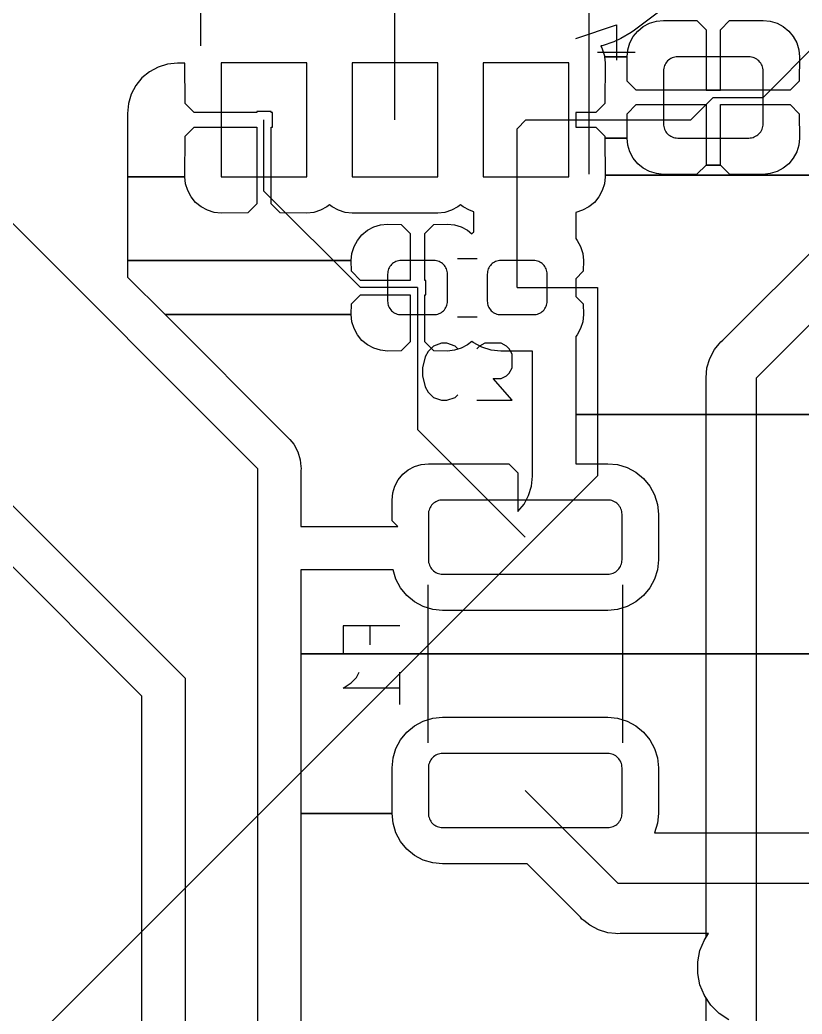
# Model space of a CAD drawing. Extents: x 169 to 33241, y 66 to 35500.
# Drawn here: x 11352 to 16759, y 24479 to 31350 of the extents above; entities that cross this region are included whole.
import ezdxf

# ---------------------------------------------------------------- set-up
doc = ezdxf.new("R2010")
doc.units = 0

msp = doc.modelspace()

# ---------------------------------------------------------------- linework, layer by layer
at = {"layer": 'Layer 1'}
for p, q in [((13944, 30659), (13944, 33140)), ((12602, 31171), (12602, 32651)), ((15287, 30285), (15287, 32651)), ((9744, 31500), (12994, 28250)), ((15841.1, 31459.6), (15599.9, 31278.7)), ((15704.3, 31327), (15751.4, 31341.3)), ((15751.4, 31341.3), (15800.4, 31346.1)), ((15800.4, 31346.1), (16032.4, 31344.9)), ((16032.4, 31344.9), (16094.9, 31282.4)), ((16194.9, 31282.4), (16257.4, 31344.9)), ((16257.4, 31344.9), (16489.4, 31346.1)), ((16489.4, 31346.1), (16538.4, 31341.3)), ((16538.4, 31341.3), (16585.6, 31327)), ((15194, 31221), (15475, 31315)), ((15475, 31315), (15475, 31071)), ((15577.7, 31263.8), (15505.2, 31220.8)), ((15599.9, 31278.7), (15577.7, 31263.8)), ((15591.6, 31234.4), (15622.8, 31272.5)), ((15622.8, 31272.5), (15660.9, 31303.8)), ((15660.9, 31303.8), (15704.3, 31327)), ((16094.9, 31282.4), (16094.9, 30864.4)), ((16194.9, 30864.4), (16194.9, 31282.4)), ((16585.6, 31327), (16629, 31303.8)), ((16629, 31303.8), (16667.1, 31272.5)), ((16667.1, 31272.5), (16698.3, 31234.4)), ((15456.5, 31198.5), (15376.6, 31171.9)), ((15505.2, 31220.8), (15456.5, 31198.5)), ((15568.4, 31191), (15591.6, 31234.4)), ((16489, 30814), (16875, 31200)), ((16698.3, 31234.4), (16721.5, 31191)), ((15344, 31128), (15606, 31128)), ((15376.6, 31171.9), (15367.1, 31169.8)), ((15367.1, 31169.8), (15377.8, 31149.7)), ((15377.8, 31149.7), (15392.1, 31102.6)), ((15549.2, 31094.9), (15554.1, 31143.9)), ((15554.1, 31143.9), (15568.4, 31191)), ((16721.5, 31191), (16735.8, 31143.9)), ((16735.8, 31143.9), (16740.6, 31094.9)), ((15392.1, 31102.6), (15392.9, 31094.9)), ((15392.9, 31094.9), (15549.2, 31094.9)), ((15549.2, 31094.9), (15392.9, 31094.9)), ((15392.9, 31094.9), (15396.9, 31053.5)), ((15550.4, 30926.9), (15549.2, 31094.9)), ((15822.8, 31058.9), (15817, 31051.1)), ((15822.8, 31058.9), (15817, 31051.1)), ((15829.3, 31066.1), (15822.8, 31058.9)), ((15829.3, 31066.1), (15822.8, 31058.9)), ((15836.4, 31072.5), (15829.3, 31066.1)), ((15836.4, 31072.5), (15829.3, 31066.1)), ((15844.2, 31078.3), (15836.4, 31072.5)), ((15844.2, 31078.3), (15836.4, 31072.5)), ((15852.5, 31083.3), (15844.2, 31078.3)), ((15852.5, 31083.3), (15844.2, 31078.3)), ((15861.2, 31087.4), (15852.5, 31083.3)), ((15861.2, 31087.4), (15852.5, 31083.3)), ((15870.3, 31090.6), (15861.2, 31087.4)), ((15870.3, 31090.6), (15861.2, 31087.4)), ((15879.7, 31093), (15870.3, 31090.6)), ((15879.7, 31093), (15870.3, 31090.6)), ((15889.2, 31094.4), (15879.7, 31093)), ((15889.2, 31094.4), (15879.7, 31093)), ((15898.9, 31094.9), (15889.2, 31094.4)), ((15898.9, 31094.9), (15889.2, 31094.4)), ((16391, 31094.9), (15898.9, 31094.9)), ((16391, 31094.9), (15898.9, 31094.9)), ((16400.6, 31094.4), (16391, 31094.9)), ((16400.6, 31094.4), (16391, 31094.9)), ((16410.2, 31093), (16400.6, 31094.4)), ((16410.2, 31093), (16400.6, 31094.4)), ((16419.6, 31090.6), (16410.2, 31093)), ((16419.6, 31090.6), (16410.2, 31093)), ((16428.7, 31087.4), (16419.6, 31090.6)), ((16428.7, 31087.4), (16419.6, 31090.6)), ((16437.4, 31083.3), (16428.7, 31087.4)), ((16437.4, 31083.3), (16428.7, 31087.4)), ((16445.7, 31078.3), (16437.4, 31083.3)), ((16445.7, 31078.3), (16437.4, 31083.3)), ((16453.4, 31072.5), (16445.7, 31078.3)), ((16453.4, 31072.5), (16445.7, 31078.3)), ((16460.6, 31066.1), (16453.4, 31072.5)), ((16460.6, 31066.1), (16453.4, 31072.5)), ((16467.1, 31058.9), (16460.6, 31066.1)), ((16467.1, 31058.9), (16460.6, 31066.1)), ((16472.8, 31051.1), (16467.1, 31058.9)), ((16472.8, 31051.1), (16467.1, 31058.9)), ((16740.6, 31094.9), (16739.4, 30926.9)), ((12247.8, 30991.9), (12195.8, 30949.2)), ((12307.2, 31023.6), (12247.8, 30991.9)), ((12371.6, 31043.2), (12307.2, 31023.6)), ((12441.1, 31050), (12371.6, 31043.2)), ((12493, 31050), (12441.1, 31050)), ((12494.2, 30772.3), (12493, 31050)), ((13334.7, 31053.5), (12744.2, 31053.5)), ((12744.2, 31053.5), (12744.2, 30266.1)), ((13334.7, 31053.5), (12744.2, 31053.5)), ((12744.2, 31053.5), (12744.2, 30266.1)), ((13334.7, 30266.1), (13334.7, 31053.5)), ((13334.7, 30266.1), (13334.7, 31053.5)), ((14240.2, 31053.5), (13649.7, 31053.5)), ((13649.7, 31053.5), (13649.7, 30266.1)), ((14240.2, 31053.5), (13649.7, 31053.5)), ((13649.7, 31053.5), (13649.7, 30266.1)), ((14240.2, 30266.1), (14240.2, 31053.5)), ((14240.2, 30266.1), (14240.2, 31053.5)), ((15145.7, 31053.5), (14555.2, 31053.5)), ((14555.2, 31053.5), (14555.2, 30266.1)), ((15145.7, 31053.5), (14555.2, 31053.5)), ((14555.2, 31053.5), (14555.2, 30266.1)), ((15145.7, 30266.1), (15145.7, 31053.5)), ((15145.7, 30266.1), (15145.7, 31053.5)), ((15396.9, 31053.5), (15395.7, 30772.3)), ((15800.9, 31006.1), (15800.4, 30996.5)), ((15800.9, 31006.1), (15800.4, 30996.5)), ((15800.4, 30996.5), (15800.4, 30632.3)), ((15800.4, 30996.5), (15800.4, 30632.3)), ((15802.3, 31015.7), (15800.9, 31006.1)), ((15802.3, 31015.7), (15800.9, 31006.1)), ((15804.7, 31025), (15802.3, 31015.7)), ((15804.7, 31025), (15802.3, 31015.7)), ((15807.9, 31034.1), (15804.7, 31025)), ((15807.9, 31034.1), (15804.7, 31025)), ((15812.1, 31042.9), (15807.9, 31034.1)), ((15812.1, 31042.9), (15807.9, 31034.1)), ((15817, 31051.1), (15812.1, 31042.9)), ((15817, 31051.1), (15812.1, 31042.9)), ((16477.8, 31042.9), (16472.8, 31051.1)), ((16477.8, 31042.9), (16472.8, 31051.1)), ((16481.9, 31034.1), (16477.8, 31042.9)), ((16481.9, 31034.1), (16477.8, 31042.9)), ((16485.2, 31025), (16481.9, 31034.1)), ((16485.2, 31025), (16481.9, 31034.1)), ((16487.5, 31015.7), (16485.2, 31025)), ((16487.5, 31015.7), (16485.2, 31025)), ((16489, 31006.1), (16487.5, 31015.7)), ((16489, 31006.1), (16487.5, 31015.7)), ((16489.4, 30996.5), (16489, 31006.1)), ((16489.4, 30996.5), (16489, 31006.1)), ((16489.4, 30632.3), (16489.4, 30996.5)), ((16489.4, 30632.3), (16489.4, 30996.5)), ((12195.8, 30949.2), (12153.1, 30897.1)), ((15612.9, 30864.4), (15550.4, 30926.9)), ((16739.4, 30926.9), (16676.9, 30864.4)), ((12153.1, 30897.1), (12121.3, 30837.7)), ((16094.9, 30864.4), (15612.9, 30864.4)), ((16094.9, 30864.4), (16194.9, 30864.4)), ((16194.9, 30864.4), (16094.9, 30864.4)), ((16676.9, 30864.4), (16194.9, 30864.4)), ((12121.3, 30837.7), (12101.8, 30773.3)), ((15990, 30659), (16144, 30814)), ((16144, 30814), (16489, 30814)), ((12101.8, 30773.3), (12094.9, 30703.8)), ((12556.7, 30709.8), (12494.2, 30772.3)), ((13089.4, 30717.7), (12989.4, 30717.7)), ((12989.4, 30717.7), (12989.4, 30709.8)), ((13089.4, 30709.8), (13089.4, 30717.7)), ((15395.7, 30772.3), (15333.2, 30709.8)), ((15550.4, 30701.9), (15612.9, 30764.4)), ((15612.9, 30764.4), (16094.9, 30764.4)), ((16094.9, 30764.4), (16094.9, 30346.4)), ((16194.9, 30346.4), (16194.9, 30764.4)), ((16194.9, 30764.4), (16676.9, 30764.4)), ((16676.9, 30764.4), (16739.4, 30701.9)), ((12094.9, 30703.8), (12094.9, 30266.1)), ((12989.4, 30709.8), (12556.7, 30709.8)), ((13039, 30167), (13039, 30659)), ((13097.3, 30709.8), (13089.4, 30709.8)), ((13097.3, 30609.8), (13097.3, 30709.8)), ((14789, 30598), (14850, 30659)), ((14850, 30659), (15990, 30659)), ((15333.2, 30709.8), (15194.8, 30709.8)), ((15194.8, 30709.8), (15194.9, 30706.3)), ((15194.9, 30706.3), (15194.9, 30609.8)), ((15549.2, 30533.9), (15550.4, 30701.9)), ((16739.4, 30701.9), (16740.6, 30533.9)), ((12494.2, 30547.3), (12556.7, 30609.8)), ((12556.7, 30609.8), (12989.4, 30609.8)), ((12989.4, 30609.8), (12989.4, 30078.6)), ((13089.4, 30078.6), (13089.4, 30609.8)), ((13089.4, 30609.8), (13097.3, 30609.8)), ((14789, 29500), (14789, 30598)), ((15194.9, 30609.8), (15333.2, 30609.8)), ((15333.2, 30609.8), (15395.7, 30547.3)), ((15800.4, 30632.3), (15800.9, 30622.6)), ((15800.4, 30632.3), (15800.9, 30622.6)), ((15800.9, 30622.6), (15802.3, 30613.1)), ((15800.9, 30622.6), (15802.3, 30613.1)), ((15802.3, 30613.1), (15804.7, 30603.7)), ((15802.3, 30613.1), (15804.7, 30603.7)), ((15804.7, 30603.7), (15807.9, 30594.6)), ((15804.7, 30603.7), (15807.9, 30594.6)), ((15807.9, 30594.6), (15812.1, 30585.9)), ((15807.9, 30594.6), (15812.1, 30585.9)), ((15812.1, 30585.9), (15817, 30577.6)), ((15812.1, 30585.9), (15817, 30577.6)), ((15817, 30577.6), (15822.8, 30569.8)), ((15817, 30577.6), (15822.8, 30569.8)), ((16467.1, 30569.8), (16472.8, 30577.6)), ((16467.1, 30569.8), (16472.8, 30577.6)), ((16472.8, 30577.6), (16477.8, 30585.9)), ((16472.8, 30577.6), (16477.8, 30585.9)), ((16477.8, 30585.9), (16481.9, 30594.6)), ((16477.8, 30585.9), (16481.9, 30594.6)), ((16481.9, 30594.6), (16485.2, 30603.7)), ((16481.9, 30594.6), (16485.2, 30603.7)), ((16485.2, 30603.7), (16487.5, 30613.1)), ((16485.2, 30603.7), (16487.5, 30613.1)), ((16487.5, 30613.1), (16489, 30622.6)), ((16487.5, 30613.1), (16489, 30622.6)), ((16489, 30622.6), (16489.4, 30632.3)), ((16489, 30622.6), (16489.4, 30632.3)), ((12492.9, 30266.1), (12494.2, 30547.3)), ((15395.7, 30547.3), (15395.8, 30533.9)), ((15395.8, 30533.9), (15549.2, 30533.9)), ((15549.2, 30533.9), (15395.8, 30533.9)), ((15395.8, 30533.9), (15396.9, 30277.2)), ((15554.1, 30484.8), (15549.2, 30533.9)), ((15822.8, 30569.8), (15829.3, 30562.7)), ((15822.8, 30569.8), (15829.3, 30562.7)), ((15829.3, 30562.7), (15836.4, 30556.2)), ((15829.3, 30562.7), (15836.4, 30556.2)), ((15836.4, 30556.2), (15844.2, 30550.4)), ((15836.4, 30556.2), (15844.2, 30550.4)), ((15844.2, 30550.4), (15852.5, 30545.5)), ((15844.2, 30550.4), (15852.5, 30545.5)), ((15852.5, 30545.5), (15861.2, 30541.4)), ((15852.5, 30545.5), (15861.2, 30541.4)), ((15861.2, 30541.4), (15870.3, 30538.1)), ((15861.2, 30541.4), (15870.3, 30538.1)), ((15870.3, 30538.1), (15879.7, 30535.7)), ((15870.3, 30538.1), (15879.7, 30535.7)), ((15879.7, 30535.7), (15889.2, 30534.3)), ((15879.7, 30535.7), (15889.2, 30534.3)), ((15889.2, 30534.3), (15898.9, 30533.9)), ((15889.2, 30534.3), (15898.9, 30533.9)), ((15898.9, 30533.9), (16391, 30533.9)), ((15898.9, 30533.9), (16391, 30533.9)), ((16391, 30533.9), (16400.6, 30534.3)), ((16391, 30533.9), (16400.6, 30534.3)), ((16400.6, 30534.3), (16410.2, 30535.7)), ((16400.6, 30534.3), (16410.2, 30535.7)), ((16410.2, 30535.7), (16419.6, 30538.1)), ((16410.2, 30535.7), (16419.6, 30538.1)), ((16419.6, 30538.1), (16428.7, 30541.4)), ((16419.6, 30538.1), (16428.7, 30541.4)), ((16428.7, 30541.4), (16437.4, 30545.5)), ((16428.7, 30541.4), (16437.4, 30545.5)), ((16437.4, 30545.5), (16445.7, 30550.4)), ((16437.4, 30545.5), (16445.7, 30550.4)), ((16445.7, 30550.4), (16453.4, 30556.2)), ((16445.7, 30550.4), (16453.4, 30556.2)), ((16453.4, 30556.2), (16460.6, 30562.7)), ((16453.4, 30556.2), (16460.6, 30562.7)), ((16460.6, 30562.7), (16467.1, 30569.8)), ((16460.6, 30562.7), (16467.1, 30569.8)), ((16740.6, 30533.9), (16735.8, 30484.8)), ((15568.4, 30437.7), (15554.1, 30484.8)), ((16735.8, 30484.8), (16721.5, 30437.7)), ((15591.6, 30394.3), (15568.4, 30437.7)), ((15622.8, 30356.2), (15591.6, 30394.3)), ((16698.3, 30394.3), (16667.1, 30356.2)), ((16721.5, 30437.7), (16698.3, 30394.3)), ((15660.9, 30325), (15622.8, 30356.2)), ((15704.3, 30301.8), (15660.9, 30325)), ((15751.4, 30287.5), (15704.3, 30301.8)), ((16094.9, 30346.4), (16032.4, 30283.9)), ((16094.9, 30346.4), (16194.9, 30346.4)), ((16194.9, 30346.4), (16094.9, 30346.4)), ((16257.4, 30283.9), (16194.9, 30346.4)), ((16444, 28877), (17912, 30344)), ((16585.6, 30301.8), (16538.4, 30287.5)), ((16629, 30325), (16585.6, 30301.8)), ((16667.1, 30356.2), (16629, 30325)), ((12094.9, 30266.1), (12492.9, 30266.1)), ((12492.9, 30266.1), (12094.9, 30266.1)), ((12094.9, 30266.1), (12094.9, 29687)), ((12497.8, 30217.1), (12492.9, 30266.1)), ((12744.2, 30266.1), (13334.7, 30266.1)), ((12744.2, 30266.1), (13334.7, 30266.1)), ((13649.7, 30266.1), (14240.2, 30266.1)), ((13649.7, 30266.1), (14240.2, 30266.1)), ((14555.2, 30266.1), (15145.7, 30266.1)), ((14555.2, 30266.1), (15145.7, 30266.1)), ((15396.9, 30266.1), (15392.1, 30217.1)), ((15396.9, 30277.2), (17229.2, 30277.2)), ((17229.2, 30277.2), (15396.9, 30277.2)), ((15396.9, 30277.2), (15396.9, 30266.1)), ((15800.4, 30282.6), (15751.4, 30287.5)), ((16032.4, 30283.9), (15800.4, 30282.6)), ((16489.4, 30282.6), (16257.4, 30283.9)), ((16538.4, 30287.5), (16489.4, 30282.6)), ((12512.1, 30170), (12497.8, 30217.1)), ((12535.3, 30126.6), (12512.1, 30170)), ((13707, 29500), (13039, 30167)), ((15377.8, 30170), (15354.6, 30126.6)), ((15392.1, 30217.1), (15377.8, 30170)), ((16210.7, 29135.6), (17249.6, 30174.6)), ((12566.5, 30088.5), (12535.3, 30126.6)), ((15354.6, 30126.6), (15323.4, 30088.5)), ((12604.6, 30057.3), (12566.5, 30088.5)), ((12648, 30034.1), (12604.6, 30057.3)), ((12695.1, 30019.8), (12648, 30034.1)), ((12989.4, 30078.6), (12926.9, 30016.1)), ((13151.9, 30016.1), (13089.4, 30078.6)), ((13430.8, 30034.1), (13383.7, 30019.8)), ((13474.3, 30057.3), (13430.8, 30034.1)), ((13492.2, 30072), (13474.3, 30057.3)), ((13510.1, 30057.3), (13492.2, 30072)), ((13553.5, 30034.1), (13510.1, 30057.3)), ((13600.7, 30019.8), (13553.5, 30034.1)), ((14336.3, 30034.1), (14289.2, 30019.8)), ((14379.8, 30057.3), (14336.3, 30034.1)), ((14397.7, 30072), (14379.8, 30057.3)), ((14415.6, 30057.3), (14397.7, 30072)), ((14459, 30034.1), (14415.6, 30057.3)), ((14490.2, 30024.6), (14459, 30034.1)), ((15241.9, 30034.1), (15194.9, 30019.8)), ((15285.3, 30057.3), (15241.9, 30034.1)), ((15323.4, 30088.5), (15285.3, 30057.3)), ((12744.2, 30014.9), (12695.1, 30019.8)), ((12926.9, 30016.1), (12744.2, 30014.9)), ((13334.7, 30014.9), (13151.9, 30016.1)), ((13383.7, 30019.8), (13334.7, 30014.9)), ((13649.7, 30014.9), (13600.7, 30019.8)), ((14240.2, 30014.9), (13649.7, 30014.9)), ((14289.2, 30019.8), (14240.2, 30014.9)), ((14490.2, 29883.1), (14490.2, 30024.6)), ((15194.9, 30019.8), (15194.9, 29838.8)), ((13716.1, 29864.6), (13754.2, 29895.9)), ((13754.2, 29895.9), (13797.6, 29919.1)), ((13797.6, 29919.1), (13844.7, 29933.4)), ((13844.7, 29933.4), (13893.8, 29938.2)), ((13893.8, 29938.2), (13987.9, 29937)), ((13987.9, 29937), (14050.4, 29874.5)), ((14150.4, 29874.5), (14212.9, 29937)), ((14212.9, 29937), (14307.1, 29938.2)), ((14307.1, 29938.2), (14356.2, 29933.4)), ((14356.2, 29933.4), (14403.3, 29919.1)), ((14403.3, 29919.1), (14446.7, 29895.9)), ((14446.7, 29895.9), (14475.3, 29872.4)), ((13661.7, 29783.1), (13684.9, 29826.6)), ((13684.9, 29826.6), (13716.1, 29864.6)), ((14050.4, 29874.5), (14050.4, 29550)), ((14150.4, 29550), (14150.4, 29874.5)), ((14475.3, 29872.4), (14484.7, 29880.1)), ((14484.7, 29880.1), (14490.2, 29883.1)), ((15194.9, 29838.8), (15205, 29826.6)), ((15205, 29826.6), (15228.2, 29783.1)), ((13647.4, 29736), (13661.7, 29783.1)), ((15228.2, 29783.1), (15242.5, 29736)), ((12094.9, 29687), (13642.5, 29687)), ((13642.5, 29687), (12094.9, 29687)), ((12094.9, 29687), (12094.9, 29573.2)), ((13642.5, 29687), (13647.4, 29736)), ((13643.8, 29612.5), (13642.5, 29687)), ((13969, 29685.2), (13960.1, 29683)), ((13969, 29685.2), (13960.1, 29683)), ((13978.1, 29686.6), (13969, 29685.2)), ((13978.1, 29686.6), (13969, 29685.2)), ((13987.3, 29687), (13978.1, 29686.6)), ((13987.3, 29687), (13978.1, 29686.6)), ((14213.6, 29687), (13987.3, 29687)), ((14213.6, 29687), (13987.3, 29687)), ((14222.8, 29686.6), (14213.6, 29687)), ((14222.8, 29686.6), (14213.6, 29687)), ((14231.9, 29685.2), (14222.8, 29686.6)), ((14231.9, 29685.2), (14222.8, 29686.6)), ((14240.8, 29683), (14231.9, 29685.2)), ((14240.8, 29683), (14231.9, 29685.2)), ((14377, 29700), (14512, 29700)), ((14658, 29685.2), (14649.1, 29683)), ((14658, 29685.2), (14649.1, 29683)), ((14667.1, 29686.6), (14658, 29685.2)), ((14667.1, 29686.6), (14658, 29685.2)), ((14676.2, 29687), (14667.1, 29686.6)), ((14676.2, 29687), (14667.1, 29686.6)), ((14902.6, 29687), (14676.2, 29687)), ((14902.6, 29687), (14676.2, 29687)), ((14911.8, 29686.6), (14902.6, 29687)), ((14911.8, 29686.6), (14902.6, 29687)), ((14920.9, 29685.2), (14911.8, 29686.6)), ((14920.9, 29685.2), (14911.8, 29686.6)), ((14929.8, 29683), (14920.9, 29685.2)), ((14929.8, 29683), (14920.9, 29685.2)), ((15242.5, 29736), (15247.3, 29687)), ((15247.3, 29687), (15246.1, 29612.5)), ((13897.8, 29620.6), (13895.6, 29611.7)), ((13897.8, 29620.6), (13895.6, 29611.7)), ((13900.9, 29629.3), (13897.8, 29620.6)), ((13900.9, 29629.3), (13897.8, 29620.6)), ((13904.8, 29637.6), (13900.9, 29629.3)), ((13904.8, 29637.6), (13900.9, 29629.3)), ((13909.5, 29645.5), (13904.8, 29637.6)), ((13909.5, 29645.5), (13904.8, 29637.6)), ((13915, 29652.8), (13909.5, 29645.5)), ((13915, 29652.8), (13909.5, 29645.5)), ((13921.1, 29659.6), (13915, 29652.8)), ((13921.1, 29659.6), (13915, 29652.8)), ((13927.9, 29665.8), (13921.1, 29659.6)), ((13927.9, 29665.8), (13921.1, 29659.6)), ((13935.3, 29671.2), (13927.9, 29665.8)), ((13935.3, 29671.2), (13927.9, 29665.8)), ((13943.2, 29676), (13935.3, 29671.2)), ((13943.2, 29676), (13935.3, 29671.2)), ((13951.5, 29679.9), (13943.2, 29676)), ((13951.5, 29679.9), (13943.2, 29676)), ((13960.1, 29683), (13951.5, 29679.9)), ((13960.1, 29683), (13951.5, 29679.9)), ((14249.4, 29679.9), (14240.8, 29683)), ((14249.4, 29679.9), (14240.8, 29683)), ((14257.7, 29676), (14249.4, 29679.9)), ((14257.7, 29676), (14249.4, 29679.9)), ((14265.6, 29671.2), (14257.7, 29676)), ((14265.6, 29671.2), (14257.7, 29676)), ((14273, 29665.8), (14265.6, 29671.2)), ((14273, 29665.8), (14265.6, 29671.2)), ((14279.8, 29659.6), (14273, 29665.8)), ((14279.8, 29659.6), (14273, 29665.8)), ((14285.9, 29652.8), (14279.8, 29659.6)), ((14285.9, 29652.8), (14279.8, 29659.6)), ((14291.4, 29645.5), (14285.9, 29652.8)), ((14291.4, 29645.5), (14285.9, 29652.8)), ((14296.1, 29637.6), (14291.4, 29645.5)), ((14296.1, 29637.6), (14291.4, 29645.5)), ((14300, 29629.3), (14296.1, 29637.6)), ((14300, 29629.3), (14296.1, 29637.6)), ((14303.1, 29620.6), (14300, 29629.3)), ((14303.1, 29620.6), (14300, 29629.3)), ((14305.3, 29611.7), (14303.1, 29620.6)), ((14305.3, 29611.7), (14303.1, 29620.6)), ((14586.8, 29620.6), (14584.5, 29611.7)), ((14586.8, 29620.6), (14584.5, 29611.7)), ((14589.9, 29629.3), (14586.8, 29620.6)), ((14589.9, 29629.3), (14586.8, 29620.6)), ((14593.8, 29637.6), (14589.9, 29629.3)), ((14593.8, 29637.6), (14589.9, 29629.3)), ((14598.5, 29645.5), (14593.8, 29637.6)), ((14598.5, 29645.5), (14593.8, 29637.6)), ((14604, 29652.8), (14598.5, 29645.5)), ((14604, 29652.8), (14598.5, 29645.5)), ((14610.1, 29659.6), (14604, 29652.8)), ((14610.1, 29659.6), (14604, 29652.8)), ((14616.9, 29665.8), (14610.1, 29659.6)), ((14616.9, 29665.8), (14610.1, 29659.6)), ((14624.3, 29671.2), (14616.9, 29665.8)), ((14624.3, 29671.2), (14616.9, 29665.8)), ((14632.2, 29676), (14624.3, 29671.2)), ((14632.2, 29676), (14624.3, 29671.2)), ((14640.5, 29679.9), (14632.2, 29676)), ((14640.5, 29679.9), (14632.2, 29676)), ((14649.1, 29683), (14640.5, 29679.9)), ((14649.1, 29683), (14640.5, 29679.9)), ((14938.4, 29679.9), (14929.8, 29683)), ((14938.4, 29679.9), (14929.8, 29683)), ((14946.7, 29676), (14938.4, 29679.9)), ((14946.7, 29676), (14938.4, 29679.9)), ((14954.6, 29671.2), (14946.7, 29676)), ((14954.6, 29671.2), (14946.7, 29676)), ((14961.9, 29665.8), (14954.6, 29671.2)), ((14961.9, 29665.8), (14954.6, 29671.2)), ((14968.7, 29659.6), (14961.9, 29665.8)), ((14968.7, 29659.6), (14961.9, 29665.8)), ((14974.9, 29652.8), (14968.7, 29659.6)), ((14974.9, 29652.8), (14968.7, 29659.6)), ((14980.4, 29645.5), (14974.9, 29652.8)), ((14980.4, 29645.5), (14974.9, 29652.8)), ((14985.1, 29637.6), (14980.4, 29645.5)), ((14985.1, 29637.6), (14980.4, 29645.5)), ((14989, 29629.3), (14985.1, 29637.6)), ((14989, 29629.3), (14985.1, 29637.6)), ((14992.1, 29620.6), (14989, 29629.3)), ((14992.1, 29620.6), (14989, 29629.3)), ((14994.3, 29611.7), (14992.1, 29620.6)), ((14994.3, 29611.7), (14992.1, 29620.6)), ((12094.9, 29573.2), (12355.1, 29313)), ((13706.3, 29550), (13643.8, 29612.5)), ((14050.4, 29550), (13706.3, 29550)), ((13894.2, 29602.7), (13893.8, 29593.5)), ((13894.2, 29602.7), (13893.8, 29593.5)), ((13893.8, 29593.5), (13893.8, 29406.5)), ((13893.8, 29593.5), (13893.8, 29406.5)), ((13895.6, 29611.7), (13894.2, 29602.7)), ((13895.6, 29611.7), (13894.2, 29602.7)), ((14158.3, 29550), (14150.4, 29550)), ((14158.3, 29450), (14158.3, 29550)), ((14306.7, 29602.7), (14305.3, 29611.7)), ((14306.7, 29602.7), (14305.3, 29611.7)), ((14307.1, 29593.5), (14306.7, 29602.7)), ((14307.1, 29593.5), (14306.7, 29602.7)), ((14307.1, 29406.5), (14307.1, 29593.5)), ((14307.1, 29406.5), (14307.1, 29593.5)), ((14583.2, 29602.7), (14582.7, 29593.5)), ((14583.2, 29602.7), (14582.7, 29593.5)), ((14582.7, 29593.5), (14582.7, 29406.5)), ((14582.7, 29593.5), (14582.7, 29406.5)), ((14584.5, 29611.7), (14583.2, 29602.7)), ((14584.5, 29611.7), (14583.2, 29602.7)), ((14995.7, 29602.7), (14994.3, 29611.7)), ((14995.7, 29602.7), (14994.3, 29611.7)), ((14996.1, 29593.5), (14995.7, 29602.7)), ((14996.1, 29593.5), (14995.7, 29602.7)), ((14996.1, 29406.5), (14996.1, 29593.5)), ((14996.1, 29406.5), (14996.1, 29593.5)), ((15246.1, 29612.5), (15194.9, 29561.3)), ((15194.9, 29561.3), (15194.9, 29438.7)), ((9795, 29500), (12494, 26800)), ((14100, 29500), (13707, 29500)), ((14100, 29500), (14100, 28520)), ((14789, 29500), (15344, 29500)), ((15344, 29500), (15344, 28200)), ((13643.8, 29387.5), (13706.3, 29450)), ((13706.3, 29450), (14050.4, 29450)), ((14050.4, 29450), (14050.4, 29125.5)), ((14150.4, 29125.5), (14150.4, 29450)), ((14150.4, 29450), (14158.3, 29450)), ((15194.9, 29438.7), (15246.1, 29387.5)), ((13642.5, 29313), (13643.8, 29387.5)), ((13893.8, 29406.5), (13894.2, 29397.3)), ((13893.8, 29406.5), (13894.2, 29397.3)), ((13894.2, 29397.3), (13895.6, 29388.3)), ((13894.2, 29397.3), (13895.6, 29388.3)), ((13895.6, 29388.3), (13897.8, 29379.4)), ((13895.6, 29388.3), (13897.8, 29379.4)), ((13897.8, 29379.4), (13900.9, 29370.7)), ((13897.8, 29379.4), (13900.9, 29370.7)), ((13900.9, 29370.7), (13904.8, 29362.4)), ((13900.9, 29370.7), (13904.8, 29362.4)), ((13904.8, 29362.4), (13909.5, 29354.5)), ((13904.8, 29362.4), (13909.5, 29354.5)), ((13909.5, 29354.5), (13915, 29347.2)), ((13909.5, 29354.5), (13915, 29347.2)), ((13915, 29347.2), (13921.1, 29340.4)), ((13915, 29347.2), (13921.1, 29340.4)), ((13921.1, 29340.4), (13927.9, 29334.2)), ((13921.1, 29340.4), (13927.9, 29334.2)), ((14273, 29334.2), (14279.8, 29340.4)), ((14273, 29334.2), (14279.8, 29340.4)), ((14279.8, 29340.4), (14285.9, 29347.2)), ((14279.8, 29340.4), (14285.9, 29347.2)), ((14285.9, 29347.2), (14291.4, 29354.5)), ((14285.9, 29347.2), (14291.4, 29354.5)), ((14291.4, 29354.5), (14296.1, 29362.4)), ((14291.4, 29354.5), (14296.1, 29362.4)), ((14296.1, 29362.4), (14300, 29370.7)), ((14296.1, 29362.4), (14300, 29370.7)), ((14300, 29370.7), (14303.1, 29379.4)), ((14300, 29370.7), (14303.1, 29379.4)), ((14303.1, 29379.4), (14305.3, 29388.3)), ((14303.1, 29379.4), (14305.3, 29388.3)), ((14305.3, 29388.3), (14306.7, 29397.3)), ((14305.3, 29388.3), (14306.7, 29397.3)), ((14306.7, 29397.3), (14307.1, 29406.5)), ((14306.7, 29397.3), (14307.1, 29406.5)), ((14582.7, 29406.5), (14583.2, 29397.3)), ((14582.7, 29406.5), (14583.2, 29397.3)), ((14583.2, 29397.3), (14584.5, 29388.3)), ((14583.2, 29397.3), (14584.5, 29388.3)), ((14584.5, 29388.3), (14586.8, 29379.4)), ((14584.5, 29388.3), (14586.8, 29379.4)), ((14586.8, 29379.4), (14589.9, 29370.7)), ((14586.8, 29379.4), (14589.9, 29370.7)), ((14589.9, 29370.7), (14593.8, 29362.4)), ((14589.9, 29370.7), (14593.8, 29362.4)), ((14593.8, 29362.4), (14598.5, 29354.5)), ((14593.8, 29362.4), (14598.5, 29354.5)), ((14598.5, 29354.5), (14604, 29347.2)), ((14598.5, 29354.5), (14604, 29347.2)), ((14604, 29347.2), (14610.1, 29340.4)), ((14604, 29347.2), (14610.1, 29340.4)), ((14610.1, 29340.4), (14616.9, 29334.2)), ((14610.1, 29340.4), (14616.9, 29334.2)), ((14961.9, 29334.2), (14968.7, 29340.4)), ((14961.9, 29334.2), (14968.7, 29340.4)), ((14968.7, 29340.4), (14974.9, 29347.2)), ((14968.7, 29340.4), (14974.9, 29347.2)), ((14974.9, 29347.2), (14980.4, 29354.5)), ((14974.9, 29347.2), (14980.4, 29354.5)), ((14980.4, 29354.5), (14985.1, 29362.4)), ((14980.4, 29354.5), (14985.1, 29362.4)), ((14985.1, 29362.4), (14989, 29370.7)), ((14985.1, 29362.4), (14989, 29370.7)), ((14989, 29370.7), (14992.1, 29379.4)), ((14989, 29370.7), (14992.1, 29379.4)), ((14992.1, 29379.4), (14994.3, 29388.3)), ((14992.1, 29379.4), (14994.3, 29388.3)), ((14994.3, 29388.3), (14995.7, 29397.3)), ((14994.3, 29388.3), (14995.7, 29397.3)), ((14995.7, 29397.3), (14996.1, 29406.5)), ((14995.7, 29397.3), (14996.1, 29406.5)), ((15246.1, 29387.5), (15247.3, 29313)), ((12355.1, 29313), (13642.5, 29313)), ((13642.5, 29313), (12355.1, 29313)), ((12355.1, 29313), (13196.1, 28472)), ((13647.4, 29264), (13642.5, 29313)), ((13927.9, 29334.2), (13935.3, 29328.8)), ((13927.9, 29334.2), (13935.3, 29328.8)), ((13935.3, 29328.8), (13943.2, 29324)), ((13935.3, 29328.8), (13943.2, 29324)), ((13943.2, 29324), (13951.5, 29320.1)), ((13943.2, 29324), (13951.5, 29320.1)), ((13951.5, 29320.1), (13960.1, 29317)), ((13951.5, 29320.1), (13960.1, 29317)), ((13960.1, 29317), (13969, 29314.8)), ((13960.1, 29317), (13969, 29314.8)), ((13969, 29314.8), (13978.1, 29313.4)), ((13969, 29314.8), (13978.1, 29313.4)), ((13978.1, 29313.4), (13987.3, 29313)), ((13978.1, 29313.4), (13987.3, 29313)), ((13987.3, 29313), (14213.6, 29313)), ((13987.3, 29313), (14213.6, 29313)), ((14213.6, 29313), (14222.8, 29313.4)), ((14213.6, 29313), (14222.8, 29313.4)), ((14222.8, 29313.4), (14231.9, 29314.8)), ((14222.8, 29313.4), (14231.9, 29314.8)), ((14231.9, 29314.8), (14240.8, 29317)), ((14231.9, 29314.8), (14240.8, 29317)), ((14240.8, 29317), (14249.4, 29320.1)), ((14240.8, 29317), (14249.4, 29320.1)), ((14249.4, 29320.1), (14257.7, 29324)), ((14249.4, 29320.1), (14257.7, 29324)), ((14257.7, 29324), (14265.6, 29328.8)), ((14257.7, 29324), (14265.6, 29328.8)), ((14265.6, 29328.8), (14273, 29334.2)), ((14265.6, 29328.8), (14273, 29334.2)), ((14377, 29299), (14512, 29299)), ((14616.9, 29334.2), (14624.3, 29328.8)), ((14616.9, 29334.2), (14624.3, 29328.8)), ((14624.3, 29328.8), (14632.2, 29324)), ((14624.3, 29328.8), (14632.2, 29324)), ((14632.2, 29324), (14640.5, 29320.1)), ((14632.2, 29324), (14640.5, 29320.1)), ((14640.5, 29320.1), (14649.1, 29317)), ((14640.5, 29320.1), (14649.1, 29317)), ((14649.1, 29317), (14658, 29314.8)), ((14649.1, 29317), (14658, 29314.8)), ((14658, 29314.8), (14667.1, 29313.4)), ((14658, 29314.8), (14667.1, 29313.4)), ((14667.1, 29313.4), (14676.2, 29313)), ((14667.1, 29313.4), (14676.2, 29313)), ((14676.2, 29313), (14902.6, 29313)), ((14676.2, 29313), (14902.6, 29313)), ((14902.6, 29313), (14911.8, 29313.4)), ((14902.6, 29313), (14911.8, 29313.4)), ((14911.8, 29313.4), (14920.9, 29314.8)), ((14911.8, 29313.4), (14920.9, 29314.8)), ((14920.9, 29314.8), (14929.8, 29317)), ((14920.9, 29314.8), (14929.8, 29317)), ((14929.8, 29317), (14938.4, 29320.1)), ((14929.8, 29317), (14938.4, 29320.1)), ((14938.4, 29320.1), (14946.7, 29324)), ((14938.4, 29320.1), (14946.7, 29324)), ((14946.7, 29324), (14954.6, 29328.8)), ((14946.7, 29324), (14954.6, 29328.8)), ((14954.6, 29328.8), (14961.9, 29334.2)), ((14954.6, 29328.8), (14961.9, 29334.2)), ((15247.3, 29313), (15242.5, 29264)), ((13661.7, 29216.9), (13647.4, 29264)), ((13684.9, 29173.4), (13661.7, 29216.9)), ((15228.2, 29216.9), (15205, 29173.4)), ((15242.5, 29264), (15228.2, 29216.9)), ((13716.1, 29135.4), (13684.9, 29173.4)), ((13754.2, 29104.1), (13716.1, 29135.4)), ((15205, 29173.4), (15194.9, 29161.2)), ((15194.9, 29161.2), (15194.9, 28623.7)), ((16197.4, 29124.7), (16210.7, 29135.6)), ((13797.6, 29080.9), (13754.2, 29104.1)), ((13844.7, 29066.6), (13797.6, 29080.9)), ((13893.8, 29061.8), (13844.7, 29066.6)), ((14050.4, 29125.5), (13987.9, 29063)), ((14212.9, 29063), (14150.4, 29125.5)), ((14210, 29096), (14173, 29058)), ((14266, 29115), (14210, 29096)), ((14304, 29115), (14266, 29115)), ((14360, 29096), (14304, 29115)), ((14356.2, 29066.6), (14307.1, 29061.8)), ((14403.3, 29080.9), (14356.2, 29066.6)), ((14379, 29077), (14360, 29096)), ((14446.7, 29104.1), (14403.3, 29080.9)), ((14475.3, 29127.6), (14446.7, 29104.1)), ((14484.7, 29119.9), (14475.3, 29127.6)), ((14544.3, 29088), (14484.7, 29119.9)), ((14529, 29096), (14510, 29077)), ((14566, 29115), (14529, 29096)), ((14609, 29068.4), (14544.3, 29088)), ((14679, 29115), (14566, 29115)), ((14676.2, 29061.8), (14609, 29068.4)), ((14716, 29096), (14679, 29115)), ((14735, 29077), (14716, 29096)), ((14754, 29040), (14735, 29077)), ((16121.5, 29011.1), (16153.8, 29071.7)), ((16153.8, 29071.7), (16186.5, 29111.4)), ((16186.5, 29111.4), (16197.4, 29124.7)), ((16186.5, 29111.4), (16186.5, 29111.4)), ((13987.9, 29063), (13893.8, 29061.8)), ((14154, 29021), (14135, 28946)), ((14173, 29058), (14154, 29021)), ((14307.1, 29061.8), (14212.9, 29063)), ((14894.9, 29061.8), (14676.2, 29061.8)), ((14754, 28946), (14754, 29040)), ((14894.9, 28196.2), (14894.9, 29061.8)), ((16101.6, 28945.5), (16121.5, 29011.1)), ((14135, 28946), (14135, 28890)), ((14735, 28908), (14754, 28946)), ((16094.8, 28877.2), (16101.6, 28945.5)), ((12195.7, 26676.5), (9988.79, 28883.4)), ((14135, 28890), (14154, 28815)), ((14754, 28721), (14623, 28871)), ((14623, 28871), (14679, 28871)), ((14679, 28871), (14716, 28890)), ((14716, 28890), (14735, 28908)), ((16096.5, 28860), (16094.8, 28877.2)), ((16096.5, 25012), (16096.5, 28860)), ((16444, 24800), (16444, 28877)), ((14154, 28815), (14173, 28777)), ((14173, 28777), (14210, 28740)), ((14210, 28740), (14266, 28721)), ((14304, 28721), (14360, 28740)), ((14360, 28740), (14379, 28758)), ((14266, 28721), (14304, 28721)), ((14510, 28721), (14754, 28721)), ((15194.9, 28623.7), (17229.2, 28623.7)), ((17229.2, 28623.7), (15194.9, 28623.7)), ((15194.9, 28623.7), (15194.9, 28283.1)), ((14100, 28520), (14844, 27775)), ((13196.1, 28472), (13207.5, 28462.6)), ((13207.5, 28462.6), (13217.9, 28450)), ((13217.9, 28450), (13244.9, 28417)), ((13244.9, 28417), (13272.7, 28365.1)), ((13272.7, 28365.1), (13272.7, 28365.1)), ((13272.7, 28365.1), (13289.8, 28308.7)), ((12994, 28250), (12994, 21500)), ((13289.8, 28308.7), (13294.2, 28264.7)), ((13294.2, 28264.7), (13294.2, 28264.7)), ((13294.2, 28264.7), (13295.6, 28250)), ((13295.6, 28250), (13294.2, 28235.3)), ((13998, 28209.5), (14036.1, 28240.8)), ((14036.1, 28240.8), (14079.5, 28264)), ((14079.5, 28264), (14126.6, 28278.3)), ((14126.6, 28278.3), (14175.6, 28283.1)), ((14175.6, 28283.1), (14732.4, 28281.9)), ((14732.4, 28281.9), (14794.9, 28219.4)), ((15194.9, 28283.1), (15415.8, 28283.1)), ((15415.8, 28283.1), (15484, 28276.4)), ((15484, 28276.4), (15549.6, 28256.5)), ((15549.6, 28256.5), (15610.1, 28224.2)), ((15344, 28200), (11544, 24400)), ((13294.2, 28235.3), (13294.2, 27850)), ((13966.8, 28171.5), (13998, 28209.5)), ((14794.9, 28219.4), (14794.9, 27951.9)), ((14888.1, 28126.7), (14894.9, 28196.2)), ((15610.1, 28224.2), (15663, 28180.7)), ((15663, 28180.7), (15706.5, 28127.7)), ((13929.3, 28080.9), (13943.6, 28128)), ((13943.6, 28128), (13966.8, 28171.5)), ((14868.6, 28062.3), (14888.1, 28126.7)), ((15706.5, 28127.7), (15738.8, 28067.3)), ((13924.4, 28031.9), (13929.3, 28080.9)), ((14836.8, 28002.9), (14868.6, 28062.3)), ((15738.8, 28067.3), (15758.7, 28001.7)), ((13925.6, 27888.5), (13924.4, 28031.9)), ((14183.1, 27971.1), (14179.9, 27962)), ((14183.1, 27971.1), (14179.9, 27962)), ((14187.3, 27979.9), (14183.1, 27971.1)), ((14187.3, 27979.9), (14183.1, 27971.1)), ((14192.2, 27988.1), (14187.3, 27979.9)), ((14192.2, 27988.1), (14187.3, 27979.9)), ((14198, 27995.9), (14192.2, 27988.1)), ((14198, 27995.9), (14192.2, 27988.1)), ((14204.5, 28003.1), (14198, 27995.9)), ((14204.5, 28003.1), (14198, 27995.9)), ((14211.6, 28009.5), (14204.5, 28003.1)), ((14211.6, 28009.5), (14204.5, 28003.1)), ((14219.4, 28015.3), (14211.6, 28009.5)), ((14219.4, 28015.3), (14211.6, 28009.5)), ((14227.7, 28020.3), (14219.4, 28015.3)), ((14227.7, 28020.3), (14219.4, 28015.3)), ((14236.4, 28024.4), (14227.7, 28020.3)), ((14236.4, 28024.4), (14227.7, 28020.3)), ((14245.5, 28027.7), (14236.4, 28024.4)), ((14245.5, 28027.7), (14236.4, 28024.4)), ((14254.9, 28030), (14245.5, 28027.7)), ((14254.9, 28030), (14245.5, 28027.7)), ((14264.4, 28031.4), (14254.9, 28030)), ((14264.4, 28031.4), (14254.9, 28030)), ((14274.1, 28031.9), (14264.4, 28031.4)), ((14274.1, 28031.9), (14264.4, 28031.4)), ((15415.8, 28031.9), (14274.1, 28031.9)), ((15415.8, 28031.9), (14274.1, 28031.9)), ((14794.9, 27951.9), (14836.8, 28002.9)), ((15425.5, 28031.4), (15415.8, 28031.9)), ((15425.5, 28031.4), (15415.8, 28031.9)), ((15435, 28030), (15425.5, 28031.4)), ((15435, 28030), (15425.5, 28031.4)), ((15444.4, 28027.7), (15435, 28030)), ((15444.4, 28027.7), (15435, 28030)), ((15453.5, 28024.4), (15444.4, 28027.7)), ((15453.5, 28024.4), (15444.4, 28027.7)), ((15462.2, 28020.3), (15453.5, 28024.4)), ((15462.2, 28020.3), (15453.5, 28024.4)), ((15470.5, 28015.3), (15462.2, 28020.3)), ((15470.5, 28015.3), (15462.2, 28020.3)), ((15478.2, 28009.5), (15470.5, 28015.3)), ((15478.2, 28009.5), (15470.5, 28015.3)), ((15485.4, 28003.1), (15478.2, 28009.5)), ((15485.4, 28003.1), (15478.2, 28009.5)), ((15491.9, 27995.9), (15485.4, 28003.1)), ((15491.9, 27995.9), (15485.4, 28003.1)), ((15497.6, 27988.1), (15491.9, 27995.9)), ((15497.6, 27988.1), (15491.9, 27995.9)), ((15502.6, 27979.9), (15497.6, 27988.1)), ((15502.6, 27979.9), (15497.6, 27988.1)), ((15506.7, 27971.1), (15502.6, 27979.9)), ((15506.7, 27971.1), (15502.6, 27979.9)), ((15510, 27962), (15506.7, 27971.1)), ((15510, 27962), (15506.7, 27971.1)), ((15758.7, 28001.7), (15765.4, 27933.5)), ((14176.1, 27943.1), (14175.6, 27933.5)), ((14176.1, 27943.1), (14175.6, 27933.5)), ((14175.6, 27933.5), (14175.6, 27618.5)), ((14175.6, 27933.5), (14175.6, 27618.5)), ((14177.5, 27952.7), (14176.1, 27943.1)), ((14177.5, 27952.7), (14176.1, 27943.1)), ((14179.9, 27962), (14177.5, 27952.7)), ((14179.9, 27962), (14177.5, 27952.7)), ((15512.3, 27952.7), (15510, 27962)), ((15512.3, 27952.7), (15510, 27962)), ((15513.8, 27943.1), (15512.3, 27952.7)), ((15513.8, 27943.1), (15512.3, 27952.7)), ((15514.2, 27933.5), (15513.8, 27943.1)), ((15514.2, 27933.5), (15513.8, 27943.1)), ((15514.2, 27618.5), (15514.2, 27933.5)), ((15514.2, 27618.5), (15514.2, 27933.5)), ((15765.4, 27933.5), (15765.4, 27618.5)), ((13294.2, 27850), (13964.1, 27850)), ((13964.1, 27850), (13925.6, 27888.5)), ((14175.6, 27618.5), (14176.1, 27608.9)), ((14175.6, 27618.5), (14176.1, 27608.9)), ((14176.1, 27608.9), (14177.5, 27599.3)), ((14176.1, 27608.9), (14177.5, 27599.3)), ((14177.5, 27599.3), (14179.9, 27589.9)), ((14177.5, 27599.3), (14179.9, 27589.9)), ((14179.9, 27589.9), (14183.1, 27580.8)), ((14179.9, 27589.9), (14183.1, 27580.8)), ((14183.1, 27580.8), (14187.3, 27572.1)), ((14183.1, 27580.8), (14187.3, 27572.1)), ((14187.3, 27572.1), (14192.2, 27563.8)), ((14187.3, 27572.1), (14192.2, 27563.8)), ((14192.2, 27563.8), (14198, 27556.1)), ((14192.2, 27563.8), (14198, 27556.1)), ((14198, 27556.1), (14204.5, 27548.9)), ((14198, 27556.1), (14204.5, 27548.9)), ((15485.4, 27548.9), (15491.9, 27556.1)), ((15485.4, 27548.9), (15491.9, 27556.1)), ((15491.9, 27556.1), (15497.6, 27563.8)), ((15491.9, 27556.1), (15497.6, 27563.8)), ((15497.6, 27563.8), (15502.6, 27572.1)), ((15497.6, 27563.8), (15502.6, 27572.1)), ((15502.6, 27572.1), (15506.7, 27580.8)), ((15502.6, 27572.1), (15506.7, 27580.8)), ((15506.7, 27580.8), (15510, 27589.9)), ((15506.7, 27580.8), (15510, 27589.9)), ((15510, 27589.9), (15512.3, 27599.3)), ((15510, 27589.9), (15512.3, 27599.3)), ((15512.3, 27599.3), (15513.8, 27608.9)), ((15512.3, 27599.3), (15513.8, 27608.9)), ((15513.8, 27608.9), (15514.2, 27618.5)), ((15513.8, 27608.9), (15514.2, 27618.5)), ((15765.4, 27618.5), (15758.7, 27550.3)), ((13931.2, 27550), (13294.2, 27550)), ((13294.2, 27550), (13294.2, 26970.1)), ((13951.1, 27484.7), (13931.2, 27550)), ((13983.4, 27424.3), (13951.1, 27484.7)), ((14204.5, 27548.9), (14211.6, 27542.4)), ((14204.5, 27548.9), (14211.6, 27542.4)), ((14211.6, 27542.4), (14219.4, 27536.7)), ((14211.6, 27542.4), (14219.4, 27536.7)), ((14219.4, 27536.7), (14227.7, 27531.7)), ((14219.4, 27536.7), (14227.7, 27531.7)), ((14227.7, 27531.7), (14236.4, 27527.6)), ((14227.7, 27531.7), (14236.4, 27527.6)), ((14236.4, 27527.6), (14245.5, 27524.3)), ((14236.4, 27527.6), (14245.5, 27524.3)), ((14245.5, 27524.3), (14254.9, 27522)), ((14245.5, 27524.3), (14254.9, 27522)), ((14254.9, 27522), (14264.4, 27520.6)), ((14254.9, 27522), (14264.4, 27520.6)), ((14264.4, 27520.6), (14274.1, 27520.1)), ((14264.4, 27520.6), (14274.1, 27520.1)), ((14274.1, 27520.1), (15415.8, 27520.1)), ((14274.1, 27520.1), (15415.8, 27520.1)), ((15415.8, 27520.1), (15425.5, 27520.6)), ((15415.8, 27520.1), (15425.5, 27520.6)), ((15425.5, 27520.6), (15435, 27522)), ((15425.5, 27520.6), (15435, 27522)), ((15435, 27522), (15444.4, 27524.3)), ((15435, 27522), (15444.4, 27524.3)), ((15444.4, 27524.3), (15453.5, 27527.6)), ((15444.4, 27524.3), (15453.5, 27527.6)), ((15453.5, 27527.6), (15462.2, 27531.7)), ((15453.5, 27527.6), (15462.2, 27531.7)), ((15462.2, 27531.7), (15470.5, 27536.7)), ((15462.2, 27531.7), (15470.5, 27536.7)), ((15470.5, 27536.7), (15478.2, 27542.4)), ((15470.5, 27536.7), (15478.2, 27542.4)), ((15478.2, 27542.4), (15485.4, 27548.9)), ((15478.2, 27542.4), (15485.4, 27548.9)), ((15738.8, 27484.7), (15706.5, 27424.3)), ((15758.7, 27550.3), (15738.8, 27484.7)), ((14026.8, 27371.3), (13983.4, 27424.3)), ((14171, 27445), (14171, 26354)), ((15518, 27445), (15518, 26354)), ((15706.5, 27424.3), (15663, 27371.3)), ((14079.8, 27327.8), (14026.8, 27371.3)), ((15663, 27371.3), (15610.1, 27327.8)), ((14140.3, 27295.5), (14079.8, 27327.8)), ((14205.9, 27275.6), (14140.3, 27295.5)), ((15549.6, 27295.5), (15484, 27275.6)), ((15610.1, 27327.8), (15549.6, 27295.5)), ((14274.1, 27268.9), (14205.9, 27275.6)), ((15415.8, 27268.9), (14274.1, 27268.9)), ((15484, 27275.6), (15415.8, 27268.9)), ((13979, 27162), (13586, 27162)), ((13586, 27162), (13586, 26974)), ((13773, 27031), (13773, 27162)), ((13294.2, 26970.1), (17229.2, 26970.1)), ((17229.2, 26970.1), (13294.2, 26970.1)), ((13294.2, 26970.1), (13294.2, 25866.5)), ((12494, 26800), (12494, 21500)), ((13642, 26768), (13679, 26806)), ((13679, 26806), (13698, 26843)), ((13979, 26618), (13979, 26843)), ((13586, 26731), (13642, 26768)), ((13979, 26731), (13586, 26731)), ((12195.7, 21514.7), (12195.7, 26676.5)), ((14140.3, 26504.5), (14205.9, 26524.4)), ((14205.9, 26524.4), (14274.1, 26531.1)), ((14274.1, 26531.1), (15415.8, 26531.1)), ((15415.8, 26531.1), (15484, 26524.4)), ((15484, 26524.4), (15549.6, 26504.5)), ((14026.8, 26428.7), (14079.8, 26472.2)), ((14079.8, 26472.2), (14140.3, 26504.5)), ((15549.6, 26504.5), (15610.1, 26472.2)), ((15610.1, 26472.2), (15663, 26428.7)), ((13983.4, 26375.7), (14026.8, 26428.7)), ((15663, 26428.7), (15706.5, 26375.7)), ((13951.1, 26315.3), (13983.4, 26375.7)), ((15706.5, 26375.7), (15738.8, 26315.3)), ((13924.4, 26181.5), (13931.2, 26249.7)), ((13931.2, 26249.7), (13951.1, 26315.3)), ((14204.5, 26251.1), (14198, 26243.9)), ((14204.5, 26251.1), (14198, 26243.9)), ((14211.6, 26257.6), (14204.5, 26251.1)), ((14211.6, 26257.6), (14204.5, 26251.1)), ((14219.4, 26263.3), (14211.6, 26257.6)), ((14219.4, 26263.3), (14211.6, 26257.6)), ((14227.7, 26268.3), (14219.4, 26263.3)), ((14227.7, 26268.3), (14219.4, 26263.3)), ((14236.4, 26272.4), (14227.7, 26268.3)), ((14236.4, 26272.4), (14227.7, 26268.3)), ((14245.5, 26275.7), (14236.4, 26272.4)), ((14245.5, 26275.7), (14236.4, 26272.4)), ((14254.9, 26278), (14245.5, 26275.7)), ((14254.9, 26278), (14245.5, 26275.7)), ((14264.4, 26279.4), (14254.9, 26278)), ((14264.4, 26279.4), (14254.9, 26278)), ((14274.1, 26279.9), (14264.4, 26279.4)), ((14274.1, 26279.9), (14264.4, 26279.4)), ((15415.8, 26279.9), (14274.1, 26279.9)), ((15415.8, 26279.9), (14274.1, 26279.9)), ((15425.5, 26279.4), (15415.8, 26279.9)), ((15425.5, 26279.4), (15415.8, 26279.9)), ((15435, 26278), (15425.5, 26279.4)), ((15435, 26278), (15425.5, 26279.4)), ((15444.4, 26275.7), (15435, 26278)), ((15444.4, 26275.7), (15435, 26278)), ((15453.5, 26272.4), (15444.4, 26275.7)), ((15453.5, 26272.4), (15444.4, 26275.7)), ((15462.2, 26268.3), (15453.5, 26272.4)), ((15462.2, 26268.3), (15453.5, 26272.4)), ((15470.5, 26263.3), (15462.2, 26268.3)), ((15470.5, 26263.3), (15462.2, 26268.3)), ((15478.2, 26257.6), (15470.5, 26263.3)), ((15478.2, 26257.6), (15470.5, 26263.3)), ((15485.4, 26251.1), (15478.2, 26257.6)), ((15485.4, 26251.1), (15478.2, 26257.6)), ((15491.9, 26243.9), (15485.4, 26251.1)), ((15491.9, 26243.9), (15485.4, 26251.1)), ((15738.8, 26315.3), (15758.7, 26249.7)), ((15758.7, 26249.7), (15765.4, 26181.5)), ((13924.4, 25866.5), (13924.4, 26181.5)), ((14176.1, 26191.1), (14175.6, 26181.5)), ((14176.1, 26191.1), (14175.6, 26181.5)), ((14175.6, 26181.5), (14175.6, 25866.5)), ((14175.6, 26181.5), (14175.6, 25866.5)), ((14177.5, 26200.7), (14176.1, 26191.1)), ((14177.5, 26200.7), (14176.1, 26191.1)), ((14179.9, 26210.1), (14177.5, 26200.7)), ((14179.9, 26210.1), (14177.5, 26200.7)), ((14183.1, 26219.2), (14179.9, 26210.1)), ((14183.1, 26219.2), (14179.9, 26210.1)), ((14187.3, 26227.9), (14183.1, 26219.2)), ((14187.3, 26227.9), (14183.1, 26219.2)), ((14192.2, 26236.2), (14187.3, 26227.9)), ((14192.2, 26236.2), (14187.3, 26227.9)), ((14198, 26243.9), (14192.2, 26236.2)), ((14198, 26243.9), (14192.2, 26236.2)), ((15497.6, 26236.2), (15491.9, 26243.9)), ((15497.6, 26236.2), (15491.9, 26243.9)), ((15502.6, 26227.9), (15497.6, 26236.2)), ((15502.6, 26227.9), (15497.6, 26236.2)), ((15506.7, 26219.2), (15502.6, 26227.9)), ((15506.7, 26219.2), (15502.6, 26227.9)), ((15510, 26210.1), (15506.7, 26219.2)), ((15510, 26210.1), (15506.7, 26219.2)), ((15512.3, 26200.7), (15510, 26210.1)), ((15512.3, 26200.7), (15510, 26210.1)), ((15513.8, 26191.1), (15512.3, 26200.7)), ((15513.8, 26191.1), (15512.3, 26200.7)), ((15514.2, 26181.5), (15513.8, 26191.1)), ((15514.2, 26181.5), (15513.8, 26191.1)), ((15514.2, 25866.5), (15514.2, 26181.5)), ((15514.2, 25866.5), (15514.2, 26181.5)), ((15765.4, 26181.5), (15765.4, 25866.5)), ((14844, 26024), (15485, 25383)), ((13294.2, 25866.5), (13924.4, 25866.5)), ((13924.4, 25866.5), (13294.2, 25866.5)), ((13294.2, 25866.5), (13294.2, 23978.6)), ((13931.2, 25798.3), (13924.4, 25866.5)), ((14175.6, 25866.5), (14176.1, 25856.9)), ((14175.6, 25866.5), (14176.1, 25856.9)), ((14176.1, 25856.9), (14177.5, 25847.3)), ((14176.1, 25856.9), (14177.5, 25847.3)), ((14177.5, 25847.3), (14179.9, 25838)), ((14177.5, 25847.3), (14179.9, 25838)), ((14179.9, 25838), (14183.1, 25828.9)), ((14179.9, 25838), (14183.1, 25828.9)), ((15506.7, 25828.9), (15510, 25838)), ((15506.7, 25828.9), (15510, 25838)), ((15510, 25838), (15512.3, 25847.3)), ((15510, 25838), (15512.3, 25847.3)), ((15512.3, 25847.3), (15513.8, 25856.9)), ((15512.3, 25847.3), (15513.8, 25856.9)), ((15513.8, 25856.9), (15514.2, 25866.5)), ((15513.8, 25856.9), (15514.2, 25866.5)), ((15765.4, 25866.5), (15758.7, 25798.3)), ((13951.1, 25732.7), (13931.2, 25798.3)), ((14183.1, 25828.9), (14187.3, 25820.1)), ((14183.1, 25828.9), (14187.3, 25820.1)), ((14187.3, 25820.1), (14192.2, 25811.9)), ((14187.3, 25820.1), (14192.2, 25811.9)), ((14192.2, 25811.9), (14198, 25804.1)), ((14192.2, 25811.9), (14198, 25804.1)), ((14198, 25804.1), (14204.5, 25796.9)), ((14198, 25804.1), (14204.5, 25796.9)), ((14204.5, 25796.9), (14211.6, 25790.5)), ((14204.5, 25796.9), (14211.6, 25790.5)), ((14211.6, 25790.5), (14219.4, 25784.7)), ((14211.6, 25790.5), (14219.4, 25784.7)), ((14219.4, 25784.7), (14227.7, 25779.7)), ((14219.4, 25784.7), (14227.7, 25779.7)), ((14227.7, 25779.7), (14236.4, 25775.6)), ((14227.7, 25779.7), (14236.4, 25775.6)), ((14236.4, 25775.6), (14245.5, 25772.3)), ((14236.4, 25775.6), (14245.5, 25772.3)), ((14245.5, 25772.3), (14254.9, 25770)), ((14245.5, 25772.3), (14254.9, 25770)), ((14254.9, 25770), (14264.4, 25768.6)), ((14254.9, 25770), (14264.4, 25768.6)), ((14264.4, 25768.6), (14274.1, 25768.1)), ((14264.4, 25768.6), (14274.1, 25768.1)), ((14274.1, 25768.1), (15415.8, 25768.1)), ((14274.1, 25768.1), (15415.8, 25768.1)), ((15415.8, 25768.1), (15425.5, 25768.6)), ((15415.8, 25768.1), (15425.5, 25768.6)), ((15425.5, 25768.6), (15435, 25770)), ((15425.5, 25768.6), (15435, 25770)), ((15435, 25770), (15444.4, 25772.3)), ((15435, 25770), (15444.4, 25772.3)), ((15444.4, 25772.3), (15453.5, 25775.6)), ((15444.4, 25772.3), (15453.5, 25775.6)), ((15453.5, 25775.6), (15462.2, 25779.7)), ((15453.5, 25775.6), (15462.2, 25779.7)), ((15462.2, 25779.7), (15470.5, 25784.7)), ((15462.2, 25779.7), (15470.5, 25784.7)), ((15470.5, 25784.7), (15478.2, 25790.5)), ((15470.5, 25784.7), (15478.2, 25790.5)), ((15478.2, 25790.5), (15485.4, 25796.9)), ((15478.2, 25790.5), (15485.4, 25796.9)), ((15485.4, 25796.9), (15491.9, 25804.1)), ((15485.4, 25796.9), (15491.9, 25804.1)), ((15491.9, 25804.1), (15497.6, 25811.9)), ((15491.9, 25804.1), (15497.6, 25811.9)), ((15497.6, 25811.9), (15502.6, 25820.1)), ((15497.6, 25811.9), (15502.6, 25820.1)), ((15502.6, 25820.1), (15506.7, 25828.9)), ((15502.6, 25820.1), (15506.7, 25828.9)), ((15758.7, 25798.3), (15738.8, 25732.7)), ((13983.4, 25672.3), (13951.1, 25732.7)), ((15738.8, 25732.7), (15738.6, 25732.3)), ((15738.6, 25732.3), (17323.5, 25732.3)), ((14026.8, 25619.3), (13983.4, 25672.3)), ((14079.8, 25575.8), (14026.8, 25619.3)), ((14140.3, 25543.5), (14079.8, 25575.8)), ((14205.9, 25523.6), (14140.3, 25543.5)), ((14274.1, 25516.9), (14205.9, 25523.6)), ((14859.3, 25516.9), (14274.1, 25516.9)), ((15226.6, 25149.6), (14859.3, 25516.9)), ((15485, 25383), (17912, 25383)), ((15237.5, 25136.3), (15226.6, 25149.6)), ((15250.8, 25125.4), (15237.5, 25136.3)), ((15290.6, 25092.8), (15250.8, 25125.4)), ((15250.8, 25125.4), (15250.8, 25125.4)), ((15351.1, 25060.4), (15290.6, 25092.8)), ((15290.6, 25092.8), (15290.6, 25092.8)), ((15290.6, 25092.8), (15290.6, 25092.8)), ((15416.8, 25040.5), (15351.1, 25060.4)), ((15468, 25035.4), (15416.8, 25040.5)), ((15485.1, 25033.7), (15468, 25035.4)), ((15468, 25035.4), (15468, 25035.4)), ((15502.2, 25035.4), (15485.1, 25033.7)), ((16112.2, 25035.4), (15502.2, 25035.4)), ((16083.8, 24993), (16112.2, 25035.4)), ((16083.8, 24993), (16096.5, 25012)), ((16053.1, 24918.9), (16083.8, 24993)), ((16053.1, 24918.9), (16083.8, 24993)), ((16037.5, 24840.1), (16053.1, 24918.9)), ((16037.5, 24840.1), (16053.1, 24918.9)), ((16037.5, 24759.9), (16037.5, 24840.1)), ((16037.5, 24759.9), (16037.5, 24840.1)), ((16053.1, 24681.1), (16037.5, 24759.9)), ((16053.1, 24681.1), (16037.5, 24759.9)), ((16444, 23100), (16444, 24800)), ((16083.8, 24607), (16053.1, 24681.1)), ((16083.8, 24607), (16053.1, 24681.1)), ((16128.4, 24540.2), (16083.8, 24607)), ((16096.5, 24588), (16083.8, 24607)), ((16096.5, 23312), (16096.5, 24588)), ((16185.2, 24483.5), (16128.4, 24540.2)), ((16251.9, 24438.9), (16185.2, 24483.5))]:
    msp.add_line(p, q, dxfattribs=at)

doc.saveas('drawing.dxf')
